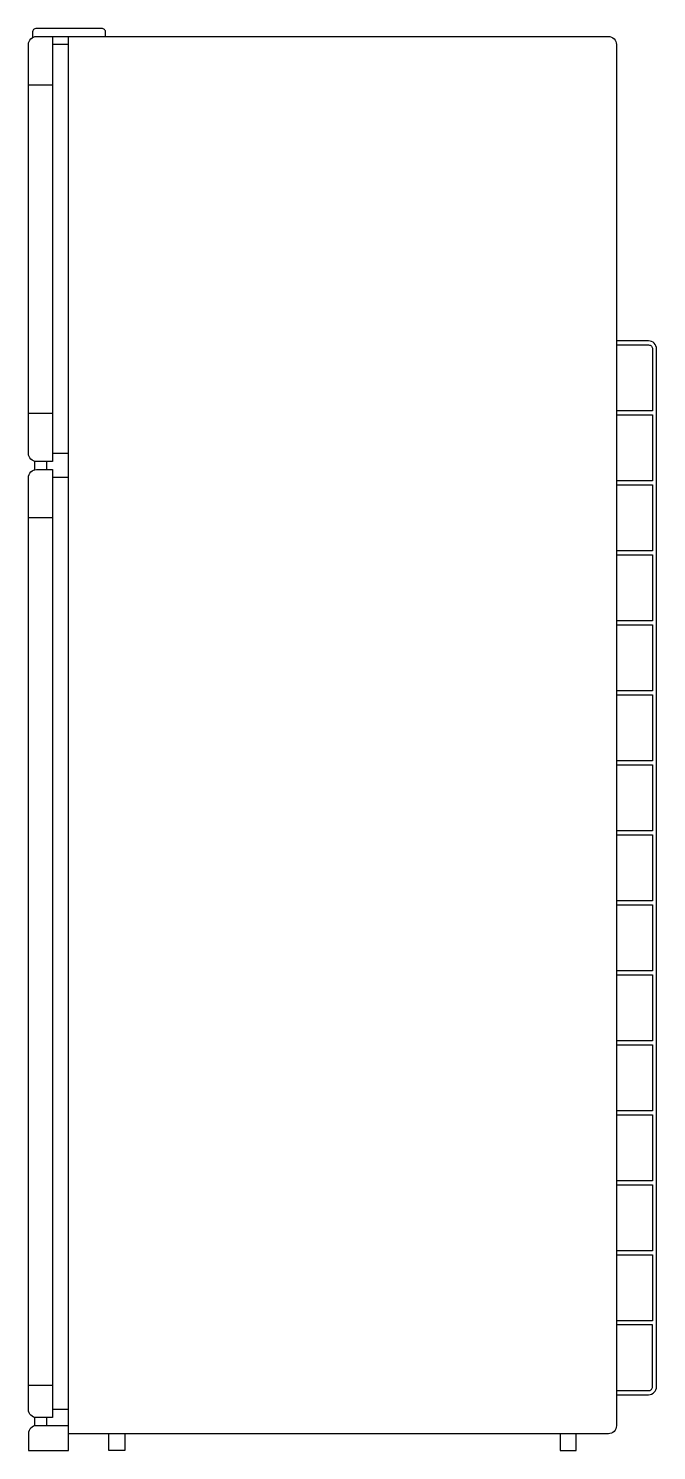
# Model space of a CAD drawing. Header units: millimetres. Extents: x -2994 to -2993.22, y 2890.73 to 2892.5.
import ezdxf

# ---------------------------------------------------------------- set-up
doc = ezdxf.new("R2010")
doc.units = ezdxf.units.MM
doc.header["$LTSCALE"] = 10
doc.layers.add('cozinha_geladeiras', color=2, linetype='Continuous')

msp = doc.modelspace()

# ---------------------------------------------------------------- linework, layer by layer
at = {"layer": 'cozinha_geladeiras'}
for p, q in [((-2993.9687, 2892.4934), (-2993.9487, 2892.4934)), ((-2993.9487, 2892.4834), (-2993.9687, 2892.4834)), ((-2993.9987, 2892.4334), (-2993.9687, 2892.4334)), ((-2993.9987, 2892.0244), (-2993.9687, 2892.0244)), ((-2993.9487, 2891.9744), (-2993.9687, 2891.9744)), ((-2993.9912, 2891.9648), (-2993.9912, 2891.9541)), ((-2993.9762, 2891.9644), (-2993.9762, 2891.9544)), ((-2993.9487, 2891.9444), (-2993.9687, 2891.9444)), ((-2993.9687, 2891.8944), (-2993.9987, 2891.8944)), ((-2993.9687, 2890.8144), (-2993.9987, 2890.8144)), ((-2993.9487, 2890.7844), (-2993.9687, 2890.7844)), ((-2993.9912, 2890.7748), (-2993.9912, 2890.7641)), ((-2993.9762, 2890.7744), (-2993.9762, 2890.7644))]:
    msp.add_line(p, q, dxfattribs=at)
for points in [[(-2993.9026, 2892.4934), (-2993.9026, 2892.4984, 0.414214), (-2993.9076, 2892.5034), (-2993.9887, 2892.5034, 0.414214), (-2993.9937, 2892.4984), (-2993.9937, 2892.4921)], [(-2993.9487, 2890.7644), (-2993.9887, 2890.7644, 0.414214), (-2993.9987, 2890.7544), (-2993.9987, 2890.7334), (-2993.9487, 2890.7334), (-2993.9487, 2890.7544)]]:
    msp.add_lwpolyline(points, format="xyb", dxfattribs=at)
for points in [[(-2993.9887, 2892.4934), (-2993.9687, 2892.4934), (-2993.9687, 2891.9644), (-2993.9887, 2891.9644, -0.414214), (-2993.9987, 2891.9744), (-2993.9987, 2892.4834, -0.414214)], [(-2993.2667, 2890.7644, -0.414214), (-2993.2767, 2890.7544), (-2993.9487, 2890.7544), (-2993.9487, 2892.4934), (-2993.2767, 2892.4934, -0.414214), (-2993.2667, 2892.4834)], [(-2993.9987, 2890.7844), (-2993.9987, 2891.9444, -0.414214), (-2993.9887, 2891.9544), (-2993.9687, 2891.9544), (-2993.9687, 2890.7744), (-2993.9887, 2890.7744, -0.414214)]]:
    msp.add_lwpolyline(points, format="xyb", close=True, dxfattribs=at)
at = {"layer": 'cozinha_geladeiras', "color": 1}
for points in [[(-2993.2667, 2890.803), (-2993.2267, 2890.803, 0.414214), (-2993.2167, 2890.813), (-2993.2167, 2892.1045, 0.414214), (-2993.2267, 2892.1145), (-2993.2667, 2892.1145)], [(-2993.2667, 2892.1095), (-2993.2267, 2892.1095, -0.414214), (-2993.2217, 2892.1045), (-2993.2217, 2892.0274), (-2993.2667, 2892.0274)], [(-2993.2667, 2890.808), (-2993.2267, 2890.808, 0.414214), (-2993.2217, 2890.813), (-2993.2217, 2890.8901), (-2993.2667, 2890.8901)]]:
    msp.add_lwpolyline(points, format="xyb", dxfattribs=at)
for points in [[(-2993.2667, 2892.0224), (-2993.2217, 2892.0224), (-2993.2217, 2891.9403), (-2993.2667, 2891.9403)], [(-2993.2667, 2891.9353), (-2993.2217, 2891.9353), (-2993.2217, 2891.8532), (-2993.2667, 2891.8532)], [(-2993.2667, 2891.8482), (-2993.2217, 2891.8482), (-2993.2217, 2891.7661), (-2993.2667, 2891.7661)], [(-2993.2667, 2891.7611), (-2993.2217, 2891.7611), (-2993.2217, 2891.679), (-2993.2667, 2891.679)], [(-2993.2667, 2891.674), (-2993.2217, 2891.674), (-2993.2217, 2891.5919), (-2993.2667, 2891.5919)], [(-2993.2667, 2891.5869), (-2993.2217, 2891.5869), (-2993.2217, 2891.5048), (-2993.2667, 2891.5048)], [(-2993.2667, 2891.4998), (-2993.2217, 2891.4998), (-2993.2217, 2891.4177), (-2993.2667, 2891.4177)], [(-2993.2667, 2891.4127), (-2993.2217, 2891.4127), (-2993.2217, 2891.3306), (-2993.2667, 2891.3306)], [(-2993.2667, 2891.3256), (-2993.2217, 2891.3256), (-2993.2217, 2891.2435), (-2993.2667, 2891.2435)], [(-2993.2667, 2891.2385), (-2993.2217, 2891.2385), (-2993.2217, 2891.1564), (-2993.2667, 2891.1564)], [(-2993.2667, 2891.1514), (-2993.2217, 2891.1514), (-2993.2217, 2891.0693), (-2993.2667, 2891.0693)], [(-2993.2667, 2891.0643), (-2993.2217, 2891.0643), (-2993.2217, 2890.9822), (-2993.2667, 2890.9822)], [(-2993.2667, 2890.9772), (-2993.2217, 2890.9772), (-2993.2217, 2890.8951), (-2993.2667, 2890.8951)]]:
    msp.add_lwpolyline(points, dxfattribs=at)
at = {"layer": 'cozinha_geladeiras'}
for points in [[(-2993.8787, 2890.7544), (-2993.8787, 2890.7334), (-2993.8987, 2890.7334), (-2993.8987, 2890.7544)], [(-2993.3367, 2890.7544), (-2993.3367, 2890.7334), (-2993.3167, 2890.7334), (-2993.3167, 2890.7544)]]:
    msp.add_lwpolyline(points, dxfattribs=at)

doc.saveas('drawing.dxf')
